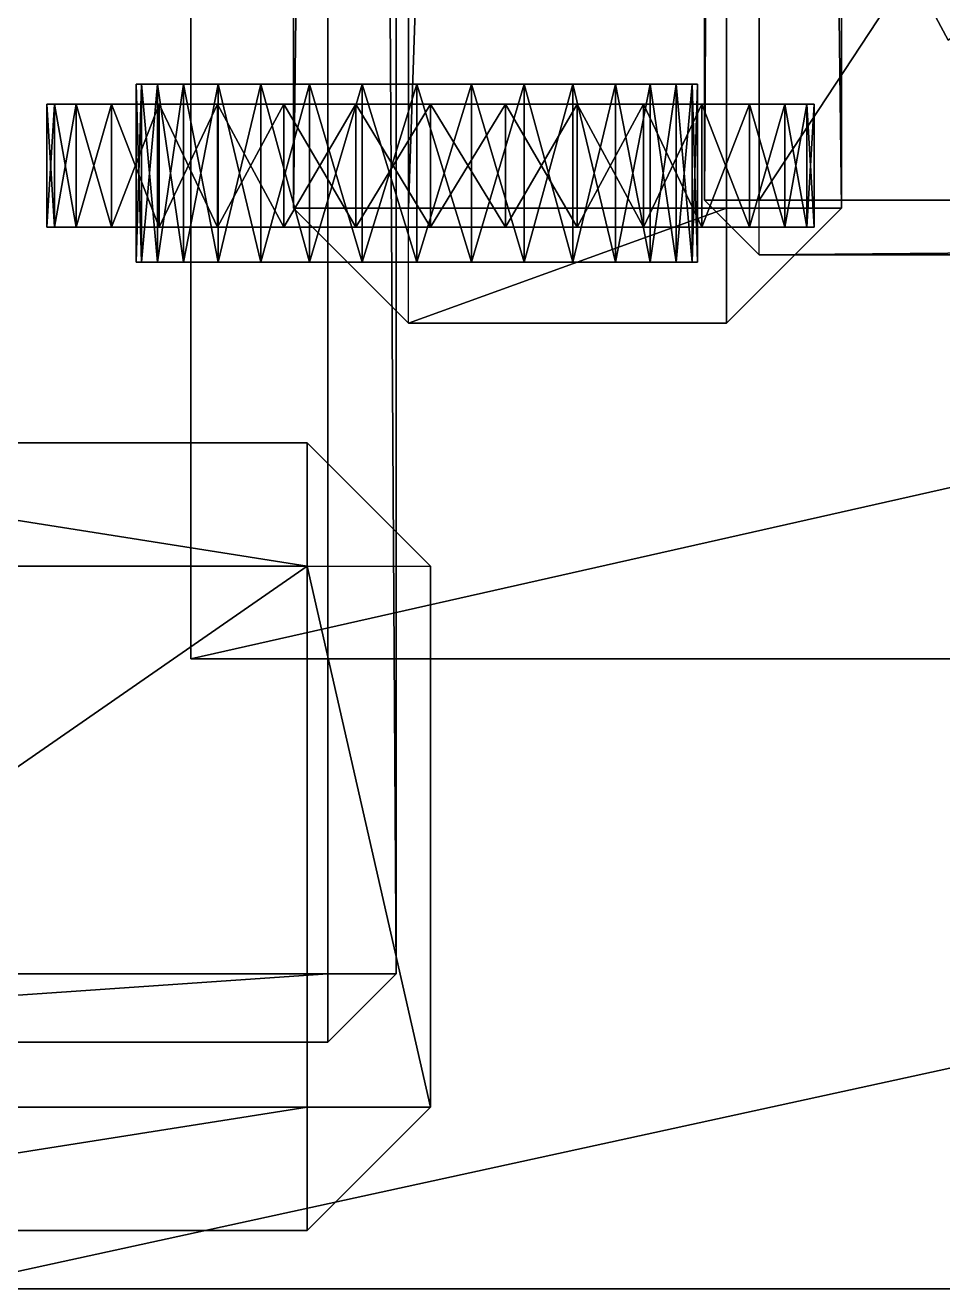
# Model space of a CAD drawing. Header units: millimetres. Extents: x -18 to 4450, y -985 to 970.
# Drawn here: x 130.8 to 264.8, y -846 to -661.5 of the extents above; entities that cross this region are included whole.
import ezdxf

# ---------------------------------------------------------------- set-up
doc = ezdxf.new("R2010")
doc.units = ezdxf.units.MM
for name, color, linetype in [('body__grille_panel', 40, 'CONTINUOUS'), ('body__hood_closed_reference', 40, 'CONTINUOUS'), ('body__left_front_fender_rolled_upper_crown', 50, 'CONTINUOUS'), ('body__left_front_fender_sloped_outer_skin', 40, 'CONTINUOUS'), ('chassis__front_bumper', 250, 'CONTINUOUS'), ('front_detail__front_bumper_left_end_cap', 9, 'CONTINUOUS'), ('front_detail__left_front_fender_turn_signal_lens', 30, 'CONTINUOUS'), ('front_detail__left_side_marker_chrome_bezel', 9, 'CONTINUOUS'), ('front_detail__side_marker_left', 1, 'CONTINUOUS')]:
    doc.layers.add(name, color=color, linetype=linetype)

msp = doc.modelspace()

# ---------------------------------------------------------------- linework, layer by layer
at = {"layer": 'body__grille_panel'}
for points in [[(170.000002, -688.199997, 806.800008), (170.000002, -688.199997, 1293.200016), (170.000002, 688.199997, 1293.200016)], [(170.000002, -688.199997, 806.800008), (170.000002, 688.199997, 1293.200016), (170.000002, 688.199997, 806.800008)], [(170.000002, -688.199997, 806.800008), (186.800003, -688.199997, 790.000021), (186.800003, 688.199997, 790.000021)], [(170.000002, -688.199997, 806.800008), (186.800003, 688.199997, 790.000021), (170.000002, 688.199997, 806.800008)], [(170.000002, -688.199997, 1293.200016), (186.800003, -688.199997, 1309.999943), (186.800003, 688.199997, 1309.999943)], [(170.000002, -688.199997, 1293.200016), (186.800003, 688.199997, 1309.999943), (170.000002, 688.199997, 1293.200016)], [(186.800003, -688.199997, 1309.999943), (233.199999, -688.199997, 1309.999943), (233.199999, 688.199997, 1309.999943)], [(186.800003, -688.199997, 1309.999943), (233.199999, 688.199997, 1309.999943), (186.800003, 688.199997, 1309.999943)], [(186.800003, -688.199997, 790.000021), (186.800003, 688.199997, 790.000021), (233.199999, 688.199997, 790.000021)], [(186.800003, -688.199997, 790.000021), (233.199999, 688.199997, 790.000021), (233.199999, -688.199997, 790.000021)], [(250, -688.199997, 806.800008), (233.199999, -688.199997, 790.000021), (233.199999, 688.199997, 790.000021)], [(250, -688.199997, 806.800008), (233.199999, 688.199997, 790.000021), (250, 688.199997, 806.800008)], [(250, -688.199997, 1293.200016), (233.199999, -688.199997, 1309.999943), (233.199999, 688.199997, 1309.999943)], [(250, -688.199997, 1293.200016), (233.199999, 688.199997, 1309.999943), (250, 688.199997, 1293.200016)], [(250, -688.199997, 806.800008), (250, 688.199997, 806.800008), (250, 688.199997, 1293.200016)], [(250, -688.199997, 806.800008), (250, 688.199997, 1293.200016), (250, -688.199997, 1293.200016)], [(170.000002, -688.199997, 806.800008), (186.800003, -704.999983, 806.800008), (186.800003, -704.999983, 1293.200016)], [(170.000002, -688.199997, 806.800008), (186.800003, -704.999983, 1293.200016), (170.000002, -688.199997, 1293.200016)], [(170.000002, -688.199997, 806.800008), (186.800003, -704.999983, 806.800008), (186.800003, -688.199997, 790.000021)], [(170.000002, -688.199997, 1293.200016), (186.800003, -704.999983, 1293.200016), (186.800003, -688.199997, 1309.999943)], [(186.800003, -704.999983, 806.800008), (186.800003, -688.199997, 790.000021), (233.199999, -688.199997, 790.000021)], [(186.800003, -704.999983, 806.800008), (233.199999, -688.199997, 790.000021), (233.199999, -704.999983, 806.800008)], [(186.800003, -704.999983, 1293.200016), (186.800003, -688.199997, 1309.999943), (233.199999, -688.199997, 1309.999943)], [(186.800003, -704.999983, 1293.200016), (233.199999, -688.199997, 1309.999943), (233.199999, -704.999983, 1293.200016)], [(250, -688.199997, 806.800008), (233.199999, -704.999983, 806.800008), (233.199999, -704.999983, 1293.200016)], [(250, -688.199997, 806.800008), (233.199999, -704.999983, 1293.200016), (250, -688.199997, 1293.200016)], [(250, -688.199997, 806.800008), (233.199999, -704.999983, 806.800008), (233.199999, -688.199997, 790.000021)], [(250, -688.199997, 1293.200016), (233.199999, -704.999983, 1293.200016), (233.199999, -688.199997, 1309.999943)], [(186.800003, -704.999983, 806.800008), (233.199999, -704.999983, 806.800008), (233.199999, -704.999983, 1293.200016)], [(186.800003, -704.999983, 806.800008), (233.199999, -704.999983, 1293.200016), (186.800003, -704.999983, 1293.200016)]]:
    msp.add_3dface(points, dxfattribs=at)
at = {"layer": 'body__hood_closed_reference'}
for points in [[(230.000004, -687.020004, 1222.980022), (230.000004, -687.020004, 1245.020032), (230.000004, 687.020004, 1245.020032)], [(230.000004, -687.020004, 1222.980022), (230.000004, 687.020004, 1245.020032), (230.000004, 687.020004, 1222.980022)], [(230.000004, -687.020004, 1222.980022), (237.979993, -687.020004, 1215.000033), (237.979993, 687.020004, 1215.000033)], [(230.000004, -687.020004, 1222.980022), (237.979993, 687.020004, 1215.000033), (230.000004, 687.020004, 1222.980022)], [(230.000004, -687.020004, 1245.020032), (237.979993, -687.020004, 1253.000021), (237.979993, 687.020004, 1253.000021)], [(230.000004, -687.020004, 1245.020032), (237.979993, 687.020004, 1253.000021), (230.000004, 687.020004, 1245.020032)], [(237.979993, -687.020004, 1253.000021), (1142.019987, -687.020004, 1253.000021), (1142.019987, 687.020004, 1253.000021)], [(237.979993, -687.020004, 1253.000021), (1142.019987, 687.020004, 1253.000021), (237.979993, 687.020004, 1253.000021)], [(237.979993, -687.020004, 1215.000033), (237.979993, 687.020004, 1215.000033), (1142.019987, 687.020004, 1215.000033)], [(237.979993, -687.020004, 1215.000033), (1142.019987, 687.020004, 1215.000033), (1142.019987, -687.020004, 1215.000033)], [(230.000004, -687.020004, 1222.980022), (237.979993, -694.999993, 1222.980022), (237.979993, -694.999993, 1245.020032)], [(230.000004, -687.020004, 1222.980022), (237.979993, -694.999993, 1245.020032), (230.000004, -687.020004, 1245.020032)], [(230.000004, -687.020004, 1222.980022), (237.979993, -694.999993, 1222.980022), (237.979993, -687.020004, 1215.000033)], [(230.000004, -687.020004, 1245.020032), (237.979993, -694.999993, 1245.020032), (237.979993, -687.020004, 1253.000021)], [(237.979993, -694.999993, 1222.980022), (237.979993, -687.020004, 1215.000033), (1142.019987, -687.020004, 1215.000033)], [(237.979993, -694.999993, 1222.980022), (1142.019987, -687.020004, 1215.000033), (1142.019987, -694.999993, 1222.980022)], [(237.979993, -694.999993, 1245.020032), (237.979993, -687.020004, 1253.000021), (1142.019987, -687.020004, 1253.000021)], [(237.979993, -694.999993, 1245.020032), (1142.019987, -687.020004, 1253.000021), (1142.019987, -694.999993, 1245.020032)], [(237.979993, -694.999993, 1222.980022), (1142.019987, -694.999993, 1222.980022), (1142.019987, -694.999993, 1245.020032)], [(237.979993, -694.999993, 1222.980022), (1142.019987, -694.999993, 1245.020032), (237.979993, -694.999993, 1245.020032)]]:
    msp.add_3dface(points, dxfattribs=at)
at = {"layer": 'body__left_front_fender_rolled_upper_crown'}
for points in [[(155.000001, -754.000008, 1062.000036), (155.000001, -560.000002, 1062.000036), (1014.999986, -560.000002, 1238.000035)], [(155.000001, -754.000008, 1062.000036), (1014.999986, -560.000002, 1238.000035), (1014.999986, -754.000008, 1238.000035)], [(155.000001, -754.000008, 1110.000014), (1014.999986, -754.000008, 1268.000007), (1014.999986, -560.000002, 1268.000007)], [(155.000001, -754.000008, 1110.000014), (1014.999986, -560.000002, 1268.000007), (155.000001, -560.000002, 1110.000014)], [(155.000001, -754.000008, 1062.000036), (155.000001, -754.000008, 1110.000014), (155.000001, -560.000002, 1110.000014)], [(155.000001, -754.000008, 1062.000036), (155.000001, -560.000002, 1110.000014), (155.000001, -560.000002, 1062.000036)], [(1014.999986, -754.000008, 1238.000035), (1014.999986, -754.000008, 1268.000007), (155.000001, -754.000008, 1110.000014)], [(1014.999986, -754.000008, 1238.000035), (155.000001, -754.000008, 1110.000014), (155.000001, -754.000008, 1062.000036)]]:
    msp.add_3dface(points, dxfattribs=at)
at = {"layer": 'body__left_front_fender_sloped_outer_skin'}
for points in [[(118.000001, -846.000016, 705.99997), (118.000001, -646.000028, 705.99997), (1034.999967, -646.000028, 744.000018)], [(118.000001, -846.000016, 705.99997), (1034.999967, -646.000028, 744.000018), (1034.999967, -846.000016, 744.000018)], [(118.000001, -846.000016, 1047.999978), (1034.999967, -846.000016, 1241.999984), (1034.999967, -646.000028, 1241.999984)], [(118.000001, -846.000016, 1047.999978), (1034.999967, -646.000028, 1241.999984), (118.000001, -646.000028, 1047.999978)], [(1034.999967, -846.000016, 744.000018), (1034.999967, -846.000016, 1241.999984), (118.000001, -846.000016, 1047.999978)], [(1034.999967, -846.000016, 744.000018), (118.000001, -846.000016, 1047.999978), (118.000001, -846.000016, 705.99997)]]:
    msp.add_3dface(points, dxfattribs=at)
at = {"layer": 'chassis__front_bumper'}
for points in [[(29.999999, -800.000012, 644.999981), (174.999997, -800.000012, 644.999981), (174.999997, 800.000012, 644.999981)], [(29.999999, -800.000012, 644.999981), (174.999997, 800.000012, 644.999981), (29.999999, 800.000012, 644.999981)], [(29.999999, -800.000012, 524.999976), (29.999999, 800.000012, 524.999976), (174.999997, 800.000012, 524.999976)], [(29.999999, -800.000012, 524.999976), (174.999997, 800.000012, 524.999976), (174.999997, -800.000012, 524.999976)], [(185.000002, -800.000012, 535.000026), (174.999997, -800.000012, 524.999976), (174.999997, 800.000012, 524.999976)], [(185.000002, -800.000012, 535.000026), (174.999997, 800.000012, 524.999976), (185.000002, 800.000012, 535.000026)], [(185.000002, -800.000012, 634.99999), (174.999997, -800.000012, 644.999981), (174.999997, 800.000012, 644.999981)], [(185.000002, -800.000012, 634.99999), (174.999997, 800.000012, 644.999981), (185.000002, 800.000012, 634.99999)], [(185.000002, -800.000012, 535.000026), (185.000002, 800.000012, 535.000026), (185.000002, 800.000012, 634.99999)], [(185.000002, -800.000012, 535.000026), (185.000002, 800.000012, 634.99999), (185.000002, -800.000012, 634.99999)], [(29.999999, -810.000002, 535.000026), (29.999999, -800.000012, 524.999976), (174.999997, -800.000012, 524.999976)], [(29.999999, -810.000002, 535.000026), (174.999997, -800.000012, 524.999976), (174.999997, -810.000002, 535.000026)], [(29.999999, -810.000002, 634.99999), (29.999999, -800.000012, 644.999981), (174.999997, -800.000012, 644.999981)], [(29.999999, -810.000002, 634.99999), (174.999997, -800.000012, 644.999981), (174.999997, -810.000002, 634.99999)], [(185.000002, -800.000012, 535.000026), (174.999997, -810.000002, 535.000026), (174.999997, -810.000002, 634.99999)], [(185.000002, -800.000012, 535.000026), (174.999997, -810.000002, 634.99999), (185.000002, -800.000012, 634.99999)], [(185.000002, -800.000012, 535.000026), (174.999997, -810.000002, 535.000026), (174.999997, -800.000012, 524.999976)], [(185.000002, -800.000012, 634.99999), (174.999997, -810.000002, 634.99999), (174.999997, -800.000012, 644.999981)], [(29.999999, -810.000002, 535.000026), (174.999997, -810.000002, 535.000026), (174.999997, -810.000002, 634.99999)], [(29.999999, -810.000002, 535.000026), (174.999997, -810.000002, 634.99999), (29.999999, -810.000002, 634.99999)]]:
    msp.add_3dface(points, dxfattribs=at)
at = {"layer": 'front_detail__front_bumper_left_end_cap'}
for points in [[(57.999998, -722.500026, 542.999983), (57.999998, -722.500026, 637.000024), (172.000006, -722.500026, 637.000024)], [(57.999998, -722.500026, 542.999983), (172.000006, -722.500026, 637.000024), (172.000006, -722.500026, 542.999983)], [(57.999998, -722.500026, 542.999983), (57.999998, -740.499973, 524.999976), (172.000006, -740.499973, 524.999976)], [(57.999998, -722.500026, 542.999983), (172.000006, -740.499973, 524.999976), (172.000006, -722.500026, 542.999983)], [(57.999998, -722.500026, 637.000024), (57.999998, -740.499973, 654.999971), (172.000006, -740.499973, 654.999971)], [(57.999998, -722.500026, 637.000024), (172.000006, -740.499973, 654.999971), (172.000006, -722.500026, 637.000024)], [(189.999998, -740.499973, 542.999983), (172.000006, -722.500026, 542.999983), (172.000006, -722.500026, 637.000024)], [(189.999998, -740.499973, 542.999983), (172.000006, -722.500026, 637.000024), (189.999998, -740.499973, 637.000024)], [(189.999998, -740.499973, 542.999983), (172.000006, -722.500026, 542.999983), (172.000006, -740.499973, 524.999976)], [(189.999998, -740.499973, 637.000024), (172.000006, -722.500026, 637.000024), (172.000006, -740.499973, 654.999971)], [(57.999998, -819.500029, 654.999971), (172.000006, -819.500029, 654.999971), (172.000006, -740.499973, 654.999971)], [(57.999998, -819.500029, 654.999971), (172.000006, -740.499973, 654.999971), (57.999998, -740.499973, 654.999971)], [(57.999998, -819.500029, 524.999976), (57.999998, -740.499973, 524.999976), (172.000006, -740.499973, 524.999976)], [(57.999998, -819.500029, 524.999976), (172.000006, -740.499973, 524.999976), (172.000006, -819.500029, 524.999976)], [(189.999998, -819.500029, 542.999983), (172.000006, -819.500029, 524.999976), (172.000006, -740.499973, 524.999976)], [(189.999998, -819.500029, 542.999983), (172.000006, -740.499973, 524.999976), (189.999998, -740.499973, 542.999983)], [(189.999998, -819.500029, 637.000024), (172.000006, -819.500029, 654.999971), (172.000006, -740.499973, 654.999971)], [(189.999998, -819.500029, 637.000024), (172.000006, -740.499973, 654.999971), (189.999998, -740.499973, 637.000024)], [(189.999998, -819.500029, 542.999983), (189.999998, -740.499973, 542.999983), (189.999998, -740.499973, 637.000024)], [(189.999998, -819.500029, 542.999983), (189.999998, -740.499973, 637.000024), (189.999998, -819.500029, 637.000024)], [(57.999998, -837.499976, 542.999983), (57.999998, -819.500029, 524.999976), (172.000006, -819.500029, 524.999976)], [(57.999998, -837.499976, 542.999983), (172.000006, -819.500029, 524.999976), (172.000006, -837.499976, 542.999983)], [(57.999998, -837.499976, 637.000024), (57.999998, -819.500029, 654.999971), (172.000006, -819.500029, 654.999971)], [(57.999998, -837.499976, 637.000024), (172.000006, -819.500029, 654.999971), (172.000006, -837.499976, 637.000024)], [(189.999998, -819.500029, 542.999983), (172.000006, -837.499976, 542.999983), (172.000006, -837.499976, 637.000024)], [(189.999998, -819.500029, 542.999983), (172.000006, -837.499976, 637.000024), (189.999998, -819.500029, 637.000024)], [(189.999998, -819.500029, 542.999983), (172.000006, -837.499976, 542.999983), (172.000006, -819.500029, 524.999976)], [(189.999998, -819.500029, 637.000024), (172.000006, -837.499976, 637.000024), (172.000006, -819.500029, 654.999971)], [(57.999998, -837.499976, 542.999983), (172.000006, -837.499976, 542.999983), (172.000006, -837.499976, 637.000024)], [(57.999998, -837.499976, 542.999983), (172.000006, -837.499976, 637.000024), (57.999998, -837.499976, 637.000024)]]:
    msp.add_3dface(points, dxfattribs=at)
at = {"layer": 'front_detail__left_front_fender_turn_signal_lens'}
for points in [[(298.000008, -642.00002, 1059.000015), (265.572697, -663.667262, 1059.000015), (261.968702, -656.924665, 1059.000015)], [(298.000008, -642.00002, 1090.999961), (261.968702, -656.924665, 1090.999961), (265.572697, -663.667262, 1090.999961)], [(261.968702, -656.924665, 1059.000015), (261.968702, -656.924665, 1090.999961), (265.572697, -663.667262, 1090.999961)], [(261.968702, -656.924665, 1059.000015), (265.572697, -663.667262, 1090.999961), (265.572697, -663.667262, 1059.000015)]]:
    msp.add_3dface(points, dxfattribs=at)
at = {"layer": 'front_detail__left_side_marker_chrome_bezel'}
for points in [[(135.076031, -690.999985, 1015.92505), (135.076031, -672.999978, 1015.92505), (134.000003, -672.999978, 1004.999995)], [(135.076031, -690.999985, 1015.92505), (134.000003, -672.999978, 1004.999995), (134.000003, -690.999985, 1004.999995)], [(189.999998, -672.999978, 1004.999995), (135.076031, -672.999978, 1015.92505), (134.000003, -672.999978, 1004.999995)], [(134.000003, -690.999985, 1004.999995), (134.000003, -672.999978, 1004.999995), (135.076031, -672.999978, 994.074941)], [(134.000003, -690.999985, 1004.999995), (135.076031, -672.999978, 994.074941), (135.076031, -690.999985, 994.074941)], [(189.999998, -672.999978, 1004.999995), (134.000003, -672.999978, 1004.999995), (135.076031, -672.999978, 994.074941)], [(138.262749, -690.999985, 1026.430249), (138.262749, -672.999978, 1026.430249), (135.076031, -672.999978, 1015.92505)], [(138.262749, -690.999985, 1026.430249), (135.076031, -672.999978, 1015.92505), (135.076031, -690.999985, 1015.92505)], [(189.999998, -672.999978, 1004.999995), (138.262749, -672.999978, 1026.430249), (135.076031, -672.999978, 1015.92505)], [(135.076031, -690.999985, 994.074941), (135.076031, -672.999978, 994.074941), (138.262749, -672.999978, 983.569741)], [(135.076031, -690.999985, 994.074941), (138.262749, -672.999978, 983.569741), (138.262749, -690.999985, 983.569741)], [(189.999998, -672.999978, 1004.999995), (135.076031, -672.999978, 994.074941), (138.262749, -672.999978, 983.569741)], [(143.437698, -690.999985, 1036.111951), (143.437698, -672.999978, 1036.111951), (138.262749, -672.999978, 1026.430249)], [(143.437698, -690.999985, 1036.111951), (138.262749, -672.999978, 1026.430249), (138.262749, -690.999985, 1026.430249)], [(189.999998, -672.999978, 1004.999995), (143.437698, -672.999978, 1036.111951), (138.262749, -672.999978, 1026.430249)], [(138.262749, -690.999985, 983.569741), (138.262749, -672.999978, 983.569741), (143.437698, -672.999978, 973.88804)], [(138.262749, -690.999985, 983.569741), (143.437698, -672.999978, 973.88804), (143.437698, -690.999985, 973.88804)], [(189.999998, -672.999978, 1004.999995), (138.262749, -672.999978, 983.569741), (143.437698, -672.999978, 973.88804)], [(150.402024, -690.999985, 1044.597983), (150.402024, -672.999978, 1044.597983), (143.437698, -672.999978, 1036.111951)], [(150.402024, -690.999985, 1044.597983), (143.437698, -672.999978, 1036.111951), (143.437698, -690.999985, 1036.111951)], [(189.999998, -672.999978, 1004.999995), (150.402024, -672.999978, 1044.597983), (143.437698, -672.999978, 1036.111951)], [(143.437698, -690.999985, 973.88804), (143.437698, -672.999978, 973.88804), (150.402024, -672.999978, 965.402007)], [(143.437698, -690.999985, 973.88804), (150.402024, -672.999978, 965.402007), (150.402024, -690.999985, 965.402007)], [(189.999998, -672.999978, 1004.999995), (143.437698, -672.999978, 973.88804), (150.402024, -672.999978, 965.402007)], [(158.888072, -690.999985, 1051.562309), (158.888072, -672.999978, 1051.562309), (150.402024, -672.999978, 1044.597983)], [(158.888072, -690.999985, 1051.562309), (150.402024, -672.999978, 1044.597983), (150.402024, -690.999985, 1044.597983)], [(189.999998, -672.999978, 1004.999995), (158.888072, -672.999978, 1051.562309), (150.402024, -672.999978, 1044.597983)], [(150.402024, -690.999985, 965.402007), (150.402024, -672.999978, 965.402007), (158.888072, -672.999978, 958.437681)], [(150.402024, -690.999985, 965.402007), (158.888072, -672.999978, 958.437681), (158.888072, -690.999985, 958.437681)], [(189.999998, -672.999978, 1004.999995), (150.402024, -672.999978, 965.402007), (158.888072, -672.999978, 958.437681)], [(168.569729, -690.999985, 1056.737304), (168.569729, -672.999978, 1056.737304), (158.888072, -672.999978, 1051.562309)], [(168.569729, -690.999985, 1056.737304), (158.888072, -672.999978, 1051.562309), (158.888072, -690.999985, 1051.562309)], [(189.999998, -672.999978, 1004.999995), (168.569729, -672.999978, 1056.737304), (158.888072, -672.999978, 1051.562309)], [(158.888072, -690.999985, 958.437681), (158.888072, -672.999978, 958.437681), (168.569729, -672.999978, 953.262746)], [(158.888072, -690.999985, 958.437681), (168.569729, -672.999978, 953.262746), (168.569729, -690.999985, 953.262746)], [(189.999998, -672.999978, 1004.999995), (158.888072, -672.999978, 958.437681), (168.569729, -672.999978, 953.262746)], [(179.074943, -690.999985, 1059.924006), (179.074943, -672.999978, 1059.924006), (168.569729, -672.999978, 1056.737304)], [(179.074943, -690.999985, 1059.924006), (168.569729, -672.999978, 1056.737304), (168.569729, -690.999985, 1056.737304)], [(189.999998, -672.999978, 1004.999995), (179.074943, -672.999978, 1059.924006), (168.569729, -672.999978, 1056.737304)], [(168.569729, -690.999985, 953.262746), (168.569729, -672.999978, 953.262746), (179.074943, -672.999978, 950.076044)], [(168.569729, -690.999985, 953.262746), (179.074943, -672.999978, 950.076044), (179.074943, -690.999985, 950.076044)], [(189.999998, -672.999978, 1004.999995), (168.569729, -672.999978, 953.262746), (179.074943, -672.999978, 950.076044)], [(189.999998, -690.999985, 1060.99999), (189.999998, -672.999978, 1060.99999), (179.074943, -672.999978, 1059.924006)], [(189.999998, -690.999985, 1060.99999), (179.074943, -672.999978, 1059.924006), (179.074943, -690.999985, 1059.924006)], [(189.999998, -672.999978, 1004.999995), (189.999998, -672.999978, 1060.99999), (179.074943, -672.999978, 1059.924006)], [(179.074943, -690.999985, 950.076044), (179.074943, -672.999978, 950.076044), (189.999998, -672.999978, 949.000001)], [(179.074943, -690.999985, 950.076044), (189.999998, -672.999978, 949.000001), (189.999998, -690.999985, 949.000001)], [(189.999998, -672.999978, 1004.999995), (179.074943, -672.999978, 950.076044), (189.999998, -672.999978, 949.000001)], [(189.999998, -672.999978, 1004.999995), (246.000007, -672.999978, 1004.999995), (244.923979, -672.999978, 1015.92505)], [(189.999998, -672.999978, 1004.999995), (244.923979, -672.999978, 1015.92505), (241.737247, -672.999978, 1026.430249)], [(189.999998, -672.999978, 1004.999995), (241.737247, -672.999978, 1026.430249), (236.562297, -672.999978, 1036.111951)], [(189.999998, -672.999978, 1004.999995), (236.562297, -672.999978, 1036.111951), (229.597986, -672.999978, 1044.597983)], [(189.999998, -672.999978, 1004.999995), (229.597986, -672.999978, 1044.597983), (221.111938, -672.999978, 1051.562309)], [(189.999998, -672.999978, 1004.999995), (221.111938, -672.999978, 1051.562309), (211.430266, -672.999978, 1056.737304)], [(189.999998, -672.999978, 1004.999995), (211.430266, -672.999978, 1056.737304), (200.925052, -672.999978, 1059.924006)], [(200.925052, -690.999985, 1059.924006), (200.925052, -672.999978, 1059.924006), (189.999998, -672.999978, 1060.99999)], [(200.925052, -690.999985, 1059.924006), (189.999998, -672.999978, 1060.99999), (189.999998, -690.999985, 1060.99999)], [(189.999998, -672.999978, 1004.999995), (200.925052, -672.999978, 1059.924006), (189.999998, -672.999978, 1060.99999)], [(189.999998, -690.999985, 949.000001), (189.999998, -672.999978, 949.000001), (200.925052, -672.999978, 950.076044)], [(189.999998, -690.999985, 949.000001), (200.925052, -672.999978, 950.076044), (200.925052, -690.999985, 950.076044)], [(189.999998, -672.999978, 1004.999995), (189.999998, -672.999978, 949.000001), (200.925052, -672.999978, 950.076044)], [(189.999998, -672.999978, 1004.999995), (200.925052, -672.999978, 950.076044), (211.430266, -672.999978, 953.262746)], [(189.999998, -672.999978, 1004.999995), (211.430266, -672.999978, 953.262746), (221.111938, -672.999978, 958.437681)], [(189.999998, -672.999978, 1004.999995), (221.111938, -672.999978, 958.437681), (229.597986, -672.999978, 965.402007)], [(189.999998, -672.999978, 1004.999995), (229.597986, -672.999978, 965.402007), (236.562297, -672.999978, 973.88804)], [(189.999998, -672.999978, 1004.999995), (236.562297, -672.999978, 973.88804), (241.737247, -672.999978, 983.569741)], [(189.999998, -672.999978, 1004.999995), (241.737247, -672.999978, 983.569741), (244.923979, -672.999978, 994.074941)], [(189.999998, -672.999978, 1004.999995), (244.923979, -672.999978, 994.074941), (246.000007, -672.999978, 1004.999995)], [(211.430266, -690.999985, 1056.737304), (211.430266, -672.999978, 1056.737304), (200.925052, -672.999978, 1059.924006)], [(211.430266, -690.999985, 1056.737304), (200.925052, -672.999978, 1059.924006), (200.925052, -690.999985, 1059.924006)], [(200.925052, -690.999985, 950.076044), (200.925052, -672.999978, 950.076044), (211.430266, -672.999978, 953.262746)], [(200.925052, -690.999985, 950.076044), (211.430266, -672.999978, 953.262746), (211.430266, -690.999985, 953.262746)], [(221.111938, -690.999985, 1051.562309), (221.111938, -672.999978, 1051.562309), (211.430266, -672.999978, 1056.737304)], [(221.111938, -690.999985, 1051.562309), (211.430266, -672.999978, 1056.737304), (211.430266, -690.999985, 1056.737304)], [(211.430266, -690.999985, 953.262746), (211.430266, -672.999978, 953.262746), (221.111938, -672.999978, 958.437681)], [(211.430266, -690.999985, 953.262746), (221.111938, -672.999978, 958.437681), (221.111938, -690.999985, 958.437681)], [(229.597986, -690.999985, 1044.597983), (229.597986, -672.999978, 1044.597983), (221.111938, -672.999978, 1051.562309)], [(229.597986, -690.999985, 1044.597983), (221.111938, -672.999978, 1051.562309), (221.111938, -690.999985, 1051.562309)], [(221.111938, -690.999985, 958.437681), (221.111938, -672.999978, 958.437681), (229.597986, -672.999978, 965.402007)], [(221.111938, -690.999985, 958.437681), (229.597986, -672.999978, 965.402007), (229.597986, -690.999985, 965.402007)], [(236.562297, -690.999985, 1036.111951), (236.562297, -672.999978, 1036.111951), (229.597986, -672.999978, 1044.597983)], [(236.562297, -690.999985, 1036.111951), (229.597986, -672.999978, 1044.597983), (229.597986, -690.999985, 1044.597983)], [(229.597986, -690.999985, 965.402007), (229.597986, -672.999978, 965.402007), (236.562297, -672.999978, 973.88804)], [(229.597986, -690.999985, 965.402007), (236.562297, -672.999978, 973.88804), (236.562297, -690.999985, 973.88804)], [(241.737247, -690.999985, 1026.430249), (241.737247, -672.999978, 1026.430249), (236.562297, -672.999978, 1036.111951)], [(241.737247, -690.999985, 1026.430249), (236.562297, -672.999978, 1036.111951), (236.562297, -690.999985, 1036.111951)], [(236.562297, -690.999985, 973.88804), (236.562297, -672.999978, 973.88804), (241.737247, -672.999978, 983.569741)], [(236.562297, -690.999985, 973.88804), (241.737247, -672.999978, 983.569741), (241.737247, -690.999985, 983.569741)], [(244.923979, -690.999985, 1015.92505), (244.923979, -672.999978, 1015.92505), (241.737247, -672.999978, 1026.430249)], [(244.923979, -690.999985, 1015.92505), (241.737247, -672.999978, 1026.430249), (241.737247, -690.999985, 1026.430249)], [(241.737247, -690.999985, 983.569741), (241.737247, -672.999978, 983.569741), (244.923979, -672.999978, 994.074941)], [(241.737247, -690.999985, 983.569741), (244.923979, -672.999978, 994.074941), (244.923979, -690.999985, 994.074941)], [(246.000007, -690.999985, 1004.999995), (246.000007, -672.999978, 1004.999995), (244.923979, -672.999978, 1015.92505)], [(246.000007, -690.999985, 1004.999995), (244.923979, -672.999978, 1015.92505), (244.923979, -690.999985, 1015.92505)], [(244.923979, -690.999985, 994.074941), (244.923979, -672.999978, 994.074941), (246.000007, -672.999978, 1004.999995)], [(244.923979, -690.999985, 994.074941), (246.000007, -672.999978, 1004.999995), (246.000007, -690.999985, 1004.999995)], [(189.999998, -690.999985, 1004.999995), (134.000003, -690.999985, 1004.999995), (135.076031, -690.999985, 1015.92505)], [(189.999998, -690.999985, 1004.999995), (135.076031, -690.999985, 994.074941), (134.000003, -690.999985, 1004.999995)], [(189.999998, -690.999985, 1004.999995), (135.076031, -690.999985, 1015.92505), (138.262749, -690.999985, 1026.430249)], [(189.999998, -690.999985, 1004.999995), (138.262749, -690.999985, 983.569741), (135.076031, -690.999985, 994.074941)], [(189.999998, -690.999985, 1004.999995), (138.262749, -690.999985, 1026.430249), (143.437698, -690.999985, 1036.111951)], [(189.999998, -690.999985, 1004.999995), (143.437698, -690.999985, 973.88804), (138.262749, -690.999985, 983.569741)], [(189.999998, -690.999985, 1004.999995), (143.437698, -690.999985, 1036.111951), (150.402024, -690.999985, 1044.597983)], [(189.999998, -690.999985, 1004.999995), (150.402024, -690.999985, 965.402007), (143.437698, -690.999985, 973.88804)], [(189.999998, -690.999985, 1004.999995), (150.402024, -690.999985, 1044.597983), (158.888072, -690.999985, 1051.562309)], [(189.999998, -690.999985, 1004.999995), (158.888072, -690.999985, 958.437681), (150.402024, -690.999985, 965.402007)], [(189.999998, -690.999985, 1004.999995), (158.888072, -690.999985, 1051.562309), (168.569729, -690.999985, 1056.737304)], [(189.999998, -690.999985, 1004.999995), (168.569729, -690.999985, 953.262746), (158.888072, -690.999985, 958.437681)], [(189.999998, -690.999985, 1004.999995), (168.569729, -690.999985, 1056.737304), (179.074943, -690.999985, 1059.924006)], [(189.999998, -690.999985, 1004.999995), (179.074943, -690.999985, 950.076044), (168.569729, -690.999985, 953.262746)], [(189.999998, -690.999985, 1004.999995), (179.074943, -690.999985, 1059.924006), (189.999998, -690.999985, 1060.99999)], [(189.999998, -690.999985, 1004.999995), (189.999998, -690.999985, 949.000001), (179.074943, -690.999985, 950.076044)], [(189.999998, -690.999985, 1004.999995), (244.923979, -690.999985, 1015.92505), (246.000007, -690.999985, 1004.999995)], [(189.999998, -690.999985, 1004.999995), (241.737247, -690.999985, 1026.430249), (244.923979, -690.999985, 1015.92505)], [(189.999998, -690.999985, 1004.999995), (236.562297, -690.999985, 1036.111951), (241.737247, -690.999985, 1026.430249)], [(189.999998, -690.999985, 1004.999995), (229.597986, -690.999985, 1044.597983), (236.562297, -690.999985, 1036.111951)], [(189.999998, -690.999985, 1004.999995), (221.111938, -690.999985, 1051.562309), (229.597986, -690.999985, 1044.597983)], [(189.999998, -690.999985, 1004.999995), (211.430266, -690.999985, 1056.737304), (221.111938, -690.999985, 1051.562309)], [(189.999998, -690.999985, 1004.999995), (200.925052, -690.999985, 1059.924006), (211.430266, -690.999985, 1056.737304)], [(189.999998, -690.999985, 1004.999995), (189.999998, -690.999985, 1060.99999), (200.925052, -690.999985, 1059.924006)], [(189.999998, -690.999985, 1004.999995), (200.925052, -690.999985, 950.076044), (189.999998, -690.999985, 949.000001)], [(189.999998, -690.999985, 1004.999995), (211.430266, -690.999985, 953.262746), (200.925052, -690.999985, 950.076044)], [(189.999998, -690.999985, 1004.999995), (221.111938, -690.999985, 958.437681), (211.430266, -690.999985, 953.262746)], [(189.999998, -690.999985, 1004.999995), (229.597986, -690.999985, 965.402007), (221.111938, -690.999985, 958.437681)], [(189.999998, -690.999985, 1004.999995), (236.562297, -690.999985, 973.88804), (229.597986, -690.999985, 965.402007)], [(189.999998, -690.999985, 1004.999995), (241.737247, -690.999985, 983.569741), (236.562297, -690.999985, 973.88804)], [(189.999998, -690.999985, 1004.999995), (244.923979, -690.999985, 994.074941), (241.737247, -690.999985, 983.569741)], [(189.999998, -690.999985, 1004.999995), (246.000007, -690.999985, 1004.999995), (244.923979, -690.999985, 994.074941)]]:
    msp.add_3dface(points, dxfattribs=at)
at = {"layer": 'front_detail__side_marker_left'}
for points in [[(147.787809, -696.099997, 1012.9987), (147.787809, -670.099974, 1012.9987), (147, -670.099974, 1004.999995)], [(147.787809, -696.099997, 1012.9987), (147, -670.099974, 1004.999995), (147, -696.099997, 1004.999995)], [(187.999994, -670.099974, 1004.999995), (147.787809, -670.099974, 1012.9987), (147, -670.099974, 1004.999995)], [(147, -696.099997, 1004.999995), (147, -670.099974, 1004.999995), (147.787809, -670.099974, 997.00129)], [(147, -696.099997, 1004.999995), (147.787809, -670.099974, 997.00129), (147.787809, -696.099997, 997.00129)], [(187.999994, -670.099974, 1004.999995), (147, -670.099974, 1004.999995), (147.787809, -670.099974, 997.00129)], [(150.120944, -696.099997, 1020.689964), (150.120944, -670.099974, 1020.689964), (147.787809, -670.099974, 1012.9987)], [(150.120944, -696.099997, 1020.689964), (147.787809, -670.099974, 1012.9987), (147.787809, -696.099997, 1012.9987)], [(187.999994, -670.099974, 1004.999995), (150.120944, -670.099974, 1020.689964), (147.787809, -670.099974, 1012.9987)], [(147.787809, -696.099997, 997.00129), (147.787809, -670.099974, 997.00129), (150.120944, -670.099974, 989.309967)], [(147.787809, -696.099997, 997.00129), (150.120944, -670.099974, 989.309967), (150.120944, -696.099997, 989.309967)], [(187.999994, -670.099974, 1004.999995), (147.787809, -670.099974, 997.00129), (150.120944, -670.099974, 989.309967)], [(153.909743, -696.099997, 1027.778387), (153.909743, -670.099974, 1027.778387), (150.120944, -670.099974, 1020.689964)], [(153.909743, -696.099997, 1027.778387), (150.120944, -670.099974, 1020.689964), (150.120944, -696.099997, 1020.689964)], [(187.999994, -670.099974, 1004.999995), (153.909743, -670.099974, 1027.778387), (150.120944, -670.099974, 1020.689964)], [(150.120944, -696.099997, 989.309967), (150.120944, -670.099974, 989.309967), (153.909743, -670.099974, 982.221603)], [(150.120944, -696.099997, 989.309967), (153.909743, -670.099974, 982.221603), (153.909743, -696.099997, 982.221603)], [(187.999994, -670.099974, 1004.999995), (150.120944, -670.099974, 989.309967), (153.909743, -670.099974, 982.221603)], [(159.008622, -696.099997, 1033.991337), (159.008622, -670.099974, 1033.991337), (153.909743, -670.099974, 1027.778387)], [(159.008622, -696.099997, 1033.991337), (153.909743, -670.099974, 1027.778387), (153.909743, -696.099997, 1027.778387)], [(187.999994, -670.099974, 1004.999995), (159.008622, -670.099974, 1033.991337), (153.909743, -670.099974, 1027.778387)], [(153.909743, -696.099997, 982.221603), (153.909743, -670.099974, 982.221603), (159.008622, -670.099974, 976.008594)], [(153.909743, -696.099997, 982.221603), (159.008622, -670.099974, 976.008594), (159.008622, -696.099997, 976.008594)], [(187.999994, -670.099974, 1004.999995), (153.909743, -670.099974, 982.221603), (159.008622, -670.099974, 976.008594)], [(165.221617, -696.099997, 1039.090276), (165.221617, -670.099974, 1039.090276), (159.008622, -670.099974, 1033.991337)], [(165.221617, -696.099997, 1039.090276), (159.008622, -670.099974, 1033.991337), (159.008622, -696.099997, 1033.991337)], [(187.999994, -670.099974, 1004.999995), (165.221617, -670.099974, 1039.090276), (159.008622, -670.099974, 1033.991337)], [(159.008622, -696.099997, 976.008594), (159.008622, -670.099974, 976.008594), (165.221617, -670.099974, 970.909774)], [(159.008622, -696.099997, 976.008594), (165.221617, -670.099974, 970.909774), (165.221617, -696.099997, 970.909774)], [(187.999994, -670.099974, 1004.999995), (159.008622, -670.099974, 976.008594), (165.221617, -670.099974, 970.909774)], [(172.30998, -696.099997, 1042.879105), (172.30998, -670.099974, 1042.879105), (165.221617, -670.099974, 1039.090276)], [(172.30998, -696.099997, 1042.879105), (165.221617, -670.099974, 1039.090276), (165.221617, -696.099997, 1039.090276)], [(187.999994, -670.099974, 1004.999995), (172.30998, -670.099974, 1042.879105), (165.221617, -670.099974, 1039.090276)], [(165.221617, -696.099997, 970.909774), (165.221617, -670.099974, 970.909774), (172.30998, -670.099974, 967.120945)], [(165.221617, -696.099997, 970.909774), (172.30998, -670.099974, 967.120945), (172.30998, -696.099997, 967.120945)], [(187.999994, -670.099974, 1004.999995), (165.221617, -670.099974, 970.909774), (172.30998, -670.099974, 967.120945)], [(180.001304, -696.099997, 1045.21215), (180.001304, -670.099974, 1045.21215), (172.30998, -670.099974, 1042.879105)], [(180.001304, -696.099997, 1045.21215), (172.30998, -670.099974, 1042.879105), (172.30998, -696.099997, 1042.879105)], [(187.999994, -670.099974, 1004.999995), (180.001304, -670.099974, 1045.21215), (172.30998, -670.099974, 1042.879105)], [(172.30998, -696.099997, 967.120945), (172.30998, -670.099974, 967.120945), (180.001304, -670.099974, 964.787781)], [(172.30998, -696.099997, 967.120945), (180.001304, -670.099974, 964.787781), (180.001304, -696.099997, 964.787781)], [(187.999994, -670.099974, 1004.999995), (172.30998, -670.099974, 967.120945), (180.001304, -670.099974, 964.787781)], [(187.999994, -696.099997, 1046.000004), (187.999994, -670.099974, 1046.000004), (180.001304, -670.099974, 1045.21215)], [(187.999994, -696.099997, 1046.000004), (180.001304, -670.099974, 1045.21215), (180.001304, -696.099997, 1045.21215)], [(187.999994, -670.099974, 1004.999995), (187.999994, -670.099974, 1046.000004), (180.001304, -670.099974, 1045.21215)], [(180.001304, -696.099997, 964.787781), (180.001304, -670.099974, 964.787781), (187.999994, -670.099974, 963.999987)], [(180.001304, -696.099997, 964.787781), (187.999994, -670.099974, 963.999987), (187.999994, -696.099997, 963.999987)], [(187.999994, -670.099974, 1004.999995), (180.001304, -670.099974, 964.787781), (187.999994, -670.099974, 963.999987)], [(187.999994, -670.099974, 1004.999995), (229.000002, -670.099974, 1004.999995), (228.212193, -670.099974, 1012.9987)], [(187.999994, -670.099974, 1004.999995), (228.212193, -670.099974, 1012.9987), (225.879058, -670.099974, 1020.689964)], [(187.999994, -670.099974, 1004.999995), (225.879058, -670.099974, 1020.689964), (222.090259, -670.099974, 1027.778387)], [(187.999994, -670.099974, 1004.999995), (222.090259, -670.099974, 1027.778387), (216.99138, -670.099974, 1033.991337)], [(187.999994, -670.099974, 1004.999995), (216.99138, -670.099974, 1033.991337), (210.778385, -670.099974, 1039.090276)], [(187.999994, -670.099974, 1004.999995), (210.778385, -670.099974, 1039.090276), (203.690022, -670.099974, 1042.879105)], [(187.999994, -670.099974, 1004.999995), (203.690022, -670.099974, 1042.879105), (195.998698, -670.099974, 1045.21215)], [(195.998698, -696.099997, 1045.21215), (195.998698, -670.099974, 1045.21215), (187.999994, -670.099974, 1046.000004)], [(195.998698, -696.099997, 1045.21215), (187.999994, -670.099974, 1046.000004), (187.999994, -696.099997, 1046.000004)], [(187.999994, -670.099974, 1004.999995), (195.998698, -670.099974, 1045.21215), (187.999994, -670.099974, 1046.000004)], [(187.999994, -696.099997, 963.999987), (187.999994, -670.099974, 963.999987), (195.998698, -670.099974, 964.787781)], [(187.999994, -696.099997, 963.999987), (195.998698, -670.099974, 964.787781), (195.998698, -696.099997, 964.787781)], [(187.999994, -670.099974, 1004.999995), (187.999994, -670.099974, 963.999987), (195.998698, -670.099974, 964.787781)], [(187.999994, -670.099974, 1004.999995), (195.998698, -670.099974, 964.787781), (203.690022, -670.099974, 967.120945)], [(187.999994, -670.099974, 1004.999995), (203.690022, -670.099974, 967.120945), (210.778385, -670.099974, 970.909774)], [(187.999994, -670.099974, 1004.999995), (210.778385, -670.099974, 970.909774), (216.99138, -670.099974, 976.008594)], [(187.999994, -670.099974, 1004.999995), (216.99138, -670.099974, 976.008594), (222.090259, -670.099974, 982.221603)], [(187.999994, -670.099974, 1004.999995), (222.090259, -670.099974, 982.221603), (225.879058, -670.099974, 989.309967)], [(187.999994, -670.099974, 1004.999995), (225.879058, -670.099974, 989.309967), (228.212193, -670.099974, 997.00129)], [(187.999994, -670.099974, 1004.999995), (228.212193, -670.099974, 997.00129), (229.000002, -670.099974, 1004.999995)], [(203.690022, -696.099997, 1042.879105), (203.690022, -670.099974, 1042.879105), (195.998698, -670.099974, 1045.21215)], [(203.690022, -696.099997, 1042.879105), (195.998698, -670.099974, 1045.21215), (195.998698, -696.099997, 1045.21215)], [(195.998698, -696.099997, 964.787781), (195.998698, -670.099974, 964.787781), (203.690022, -670.099974, 967.120945)], [(195.998698, -696.099997, 964.787781), (203.690022, -670.099974, 967.120945), (203.690022, -696.099997, 967.120945)], [(210.778385, -696.099997, 1039.090276), (210.778385, -670.099974, 1039.090276), (203.690022, -670.099974, 1042.879105)], [(210.778385, -696.099997, 1039.090276), (203.690022, -670.099974, 1042.879105), (203.690022, -696.099997, 1042.879105)], [(203.690022, -696.099997, 967.120945), (203.690022, -670.099974, 967.120945), (210.778385, -670.099974, 970.909774)], [(203.690022, -696.099997, 967.120945), (210.778385, -670.099974, 970.909774), (210.778385, -696.099997, 970.909774)], [(216.99138, -696.099997, 1033.991337), (216.99138, -670.099974, 1033.991337), (210.778385, -670.099974, 1039.090276)], [(216.99138, -696.099997, 1033.991337), (210.778385, -670.099974, 1039.090276), (210.778385, -696.099997, 1039.090276)], [(210.778385, -696.099997, 970.909774), (210.778385, -670.099974, 970.909774), (216.99138, -670.099974, 976.008594)], [(210.778385, -696.099997, 970.909774), (216.99138, -670.099974, 976.008594), (216.99138, -696.099997, 976.008594)], [(222.090259, -696.099997, 1027.778387), (222.090259, -670.099974, 1027.778387), (216.99138, -670.099974, 1033.991337)], [(222.090259, -696.099997, 1027.778387), (216.99138, -670.099974, 1033.991337), (216.99138, -696.099997, 1033.991337)], [(216.99138, -696.099997, 976.008594), (216.99138, -670.099974, 976.008594), (222.090259, -670.099974, 982.221603)], [(216.99138, -696.099997, 976.008594), (222.090259, -670.099974, 982.221603), (222.090259, -696.099997, 982.221603)], [(225.879058, -696.099997, 1020.689964), (225.879058, -670.099974, 1020.689964), (222.090259, -670.099974, 1027.778387)], [(225.879058, -696.099997, 1020.689964), (222.090259, -670.099974, 1027.778387), (222.090259, -696.099997, 1027.778387)], [(222.090259, -696.099997, 982.221603), (222.090259, -670.099974, 982.221603), (225.879058, -670.099974, 989.309967)], [(222.090259, -696.099997, 982.221603), (225.879058, -670.099974, 989.309967), (225.879058, -696.099997, 989.309967)], [(228.212193, -696.099997, 1012.9987), (228.212193, -670.099974, 1012.9987), (225.879058, -670.099974, 1020.689964)], [(228.212193, -696.099997, 1012.9987), (225.879058, -670.099974, 1020.689964), (225.879058, -696.099997, 1020.689964)], [(225.879058, -696.099997, 989.309967), (225.879058, -670.099974, 989.309967), (228.212193, -670.099974, 997.00129)], [(225.879058, -696.099997, 989.309967), (228.212193, -670.099974, 997.00129), (228.212193, -696.099997, 997.00129)], [(229.000002, -696.099997, 1004.999995), (229.000002, -670.099974, 1004.999995), (228.212193, -670.099974, 1012.9987)], [(229.000002, -696.099997, 1004.999995), (228.212193, -670.099974, 1012.9987), (228.212193, -696.099997, 1012.9987)], [(228.212193, -696.099997, 997.00129), (228.212193, -670.099974, 997.00129), (229.000002, -670.099974, 1004.999995)], [(228.212193, -696.099997, 997.00129), (229.000002, -670.099974, 1004.999995), (229.000002, -696.099997, 1004.999995)], [(187.999994, -696.099997, 1004.999995), (147, -696.099997, 1004.999995), (147.787809, -696.099997, 1012.9987)], [(187.999994, -696.099997, 1004.999995), (147.787809, -696.099997, 997.00129), (147, -696.099997, 1004.999995)], [(187.999994, -696.099997, 1004.999995), (147.787809, -696.099997, 1012.9987), (150.120944, -696.099997, 1020.689964)], [(187.999994, -696.099997, 1004.999995), (150.120944, -696.099997, 989.309967), (147.787809, -696.099997, 997.00129)], [(187.999994, -696.099997, 1004.999995), (150.120944, -696.099997, 1020.689964), (153.909743, -696.099997, 1027.778387)], [(187.999994, -696.099997, 1004.999995), (153.909743, -696.099997, 982.221603), (150.120944, -696.099997, 989.309967)], [(187.999994, -696.099997, 1004.999995), (153.909743, -696.099997, 1027.778387), (159.008622, -696.099997, 1033.991337)], [(187.999994, -696.099997, 1004.999995), (159.008622, -696.099997, 976.008594), (153.909743, -696.099997, 982.221603)], [(187.999994, -696.099997, 1004.999995), (159.008622, -696.099997, 1033.991337), (165.221617, -696.099997, 1039.090276)], [(187.999994, -696.099997, 1004.999995), (165.221617, -696.099997, 970.909774), (159.008622, -696.099997, 976.008594)], [(187.999994, -696.099997, 1004.999995), (165.221617, -696.099997, 1039.090276), (172.30998, -696.099997, 1042.879105)], [(187.999994, -696.099997, 1004.999995), (172.30998, -696.099997, 967.120945), (165.221617, -696.099997, 970.909774)], [(187.999994, -696.099997, 1004.999995), (172.30998, -696.099997, 1042.879105), (180.001304, -696.099997, 1045.21215)], [(187.999994, -696.099997, 1004.999995), (180.001304, -696.099997, 964.787781), (172.30998, -696.099997, 967.120945)], [(187.999994, -696.099997, 1004.999995), (180.001304, -696.099997, 1045.21215), (187.999994, -696.099997, 1046.000004)], [(187.999994, -696.099997, 1004.999995), (187.999994, -696.099997, 963.999987), (180.001304, -696.099997, 964.787781)], [(187.999994, -696.099997, 1004.999995), (228.212193, -696.099997, 1012.9987), (229.000002, -696.099997, 1004.999995)], [(187.999994, -696.099997, 1004.999995), (225.879058, -696.099997, 1020.689964), (228.212193, -696.099997, 1012.9987)], [(187.999994, -696.099997, 1004.999995), (222.090259, -696.099997, 1027.778387), (225.879058, -696.099997, 1020.689964)], [(187.999994, -696.099997, 1004.999995), (216.99138, -696.099997, 1033.991337), (222.090259, -696.099997, 1027.778387)], [(187.999994, -696.099997, 1004.999995), (210.778385, -696.099997, 1039.090276), (216.99138, -696.099997, 1033.991337)], [(187.999994, -696.099997, 1004.999995), (203.690022, -696.099997, 1042.879105), (210.778385, -696.099997, 1039.090276)], [(187.999994, -696.099997, 1004.999995), (195.998698, -696.099997, 1045.21215), (203.690022, -696.099997, 1042.879105)], [(187.999994, -696.099997, 1004.999995), (187.999994, -696.099997, 1046.000004), (195.998698, -696.099997, 1045.21215)], [(187.999994, -696.099997, 1004.999995), (195.998698, -696.099997, 964.787781), (187.999994, -696.099997, 963.999987)], [(187.999994, -696.099997, 1004.999995), (203.690022, -696.099997, 967.120945), (195.998698, -696.099997, 964.787781)], [(187.999994, -696.099997, 1004.999995), (210.778385, -696.099997, 970.909774), (203.690022, -696.099997, 967.120945)], [(187.999994, -696.099997, 1004.999995), (216.99138, -696.099997, 976.008594), (210.778385, -696.099997, 970.909774)], [(187.999994, -696.099997, 1004.999995), (222.090259, -696.099997, 982.221603), (216.99138, -696.099997, 976.008594)], [(187.999994, -696.099997, 1004.999995), (225.879058, -696.099997, 989.309967), (222.090259, -696.099997, 982.221603)], [(187.999994, -696.099997, 1004.999995), (228.212193, -696.099997, 997.00129), (225.879058, -696.099997, 989.309967)], [(187.999994, -696.099997, 1004.999995), (229.000002, -696.099997, 1004.999995), (228.212193, -696.099997, 997.00129)]]:
    msp.add_3dface(points, dxfattribs=at)

doc.saveas('drawing.dxf')
